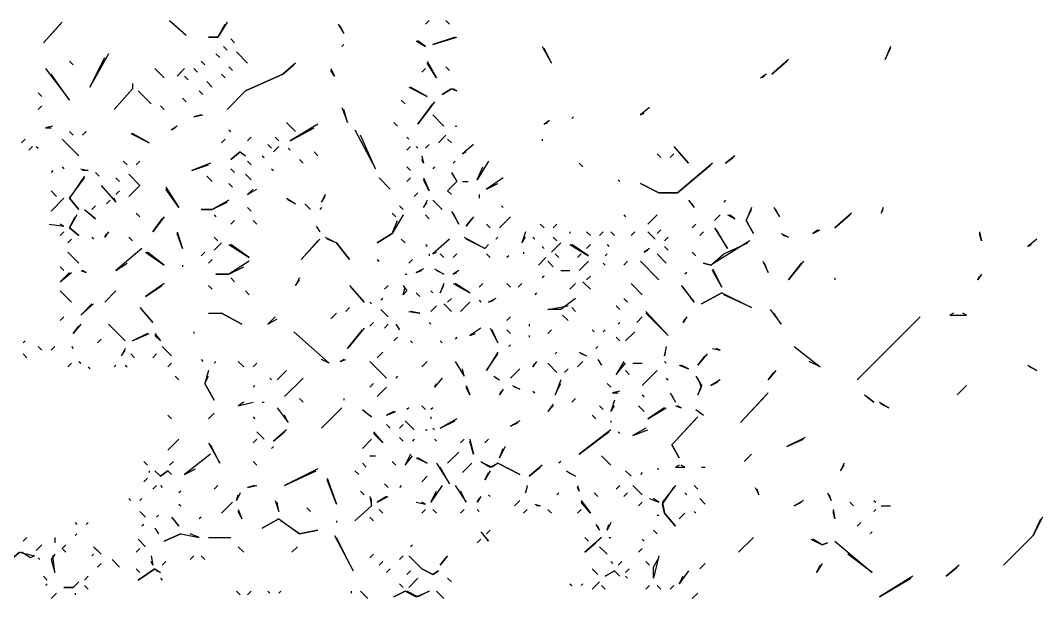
# Model space of a CAD drawing. Extents: x 1 to 2775, y -31 to 2075.
# Drawn here: x 2497.2 to 2589.2, y 1575.8 to 1627.8 of the extents above; entities that cross this region are included whole.
import ezdxf

# ---------------------------------------------------------------- set-up
doc = ezdxf.new("R2010")
doc.units = 0
doc.layers.add('LINEWORK', color=4, linetype='CONTINUOUS')

msp = doc.modelspace()

# ---------------------------------------------------------------- linework, layer by layer
at = {"layer": 'LINEWORK'}
for points in [[(2501, 1627.6667), (2499.3333, 1625.8333), (2500.8333, 1627.5)], [(2510.6667, 1627.8333), (2512.1667, 1626.5), (2510.8333, 1627.6667)], [(2515.8333, 1627.6667), (2515, 1626.3333), (2514.1667, 1626.3333), (2515, 1626.3333), (2515.6667, 1627.5)], [(2525.8333, 1627.5), (2526.3333, 1626.6667), (2526, 1627.3333)], [(2534, 1627.8333), (2533.6667, 1627.5)], [(2535.5, 1627.8333), (2535.8333, 1627.5)], [(2516.1667, 1626.1667), (2516.5, 1625.8333)], [(2536.3333, 1626.3333), (2534.3333, 1625.6667), (2536.5, 1626.3333)], [(2515.5, 1625.5), (2515.8333, 1625.1667)], [(2526.3333, 1625.6667), (2526.1667, 1625.5)], [(2532.8333, 1626), (2533.6667, 1625.5), (2533, 1626)], [(2544.1667, 1625.5), (2545, 1624), (2544.3333, 1625.3333)], [(2575.5, 1625.5), (2575, 1624.3333), (2575.5, 1625.3333)], [(2505.1667, 1624.8333), (2503.5, 1621.8333), (2504.8333, 1624.5)], [(2514.8333, 1624.8333), (2515.1667, 1624.5)], [(2516.6667, 1625), (2517.6667, 1624)], [(2566.3333, 1624.3333), (2564.8333, 1623), (2566.1667, 1624.1667)], [(2499.5, 1623.5), (2501.6667, 1620.6667), (2500, 1623)], [(2501.6667, 1624.1667), (2502, 1623.8333)], [(2509.3333, 1623.5), (2510.1667, 1622.6667)], [(2512, 1623.5), (2511.3333, 1622.8333), (2511.8333, 1623.3333)], [(2512.8333, 1623.5), (2513.1667, 1623.1667)], [(2513.5, 1624.1667), (2513.8333, 1623.8333)], [(2522, 1624), (2520.8333, 1623), (2517.5, 1621.5), (2515.8333, 1619.8333), (2517.5, 1621.5), (2520.8333, 1623), (2521.8333, 1623.8333)], [(2516, 1623.6667), (2516.3333, 1623.3333)], [(2525.1667, 1623.5), (2525.5, 1622.8333), (2525.1667, 1623.3333)], [(2533.6667, 1623.5), (2533.3333, 1623.1667)], [(2533.8333, 1624.1667), (2534.6667, 1622.6667), (2533.8333, 1624)], [(2535.5, 1623.6667), (2535.8333, 1623.3333)], [(2512, 1622.8333), (2512.3333, 1622.5)], [(2514, 1622.3333), (2514.5, 1621.8333)], [(2515.3333, 1623), (2515.6667, 1622.6667)], [(2564.3333, 1623), (2563.8333, 1622.6667), (2564.1667, 1622.8333)], [(2507.3333, 1622.1667), (2507.3333, 1621.6667), (2505.6667, 1619.8333), (2507.3333, 1621.6667)], [(2507.8333, 1621.5), (2509, 1620.3333)], [(2513.3333, 1621.5), (2513.6667, 1621.1667)], [(2532.1667, 1621.8333), (2533.8333, 1621), (2532.3333, 1621.8333)], [(2536, 1621.6667), (2535.1667, 1621.1667), (2536, 1621.6667), (2536.5, 1621.5), (2536.1667, 1621.6667)], [(2498.8333, 1621.3333), (2499.1667, 1621)], [(2511.8333, 1620.8333), (2512.1667, 1620.5)], [(2531.5, 1620.6667), (2531.8333, 1620.3333)], [(2534.5, 1620.5), (2533, 1618.5), (2534.3333, 1620.3333)], [(2499.1667, 1620.1667), (2498.8333, 1619.8333)], [(2509.8333, 1620.1667), (2510.1667, 1619.8333)], [(2526.1667, 1620), (2526.6667, 1618.6667), (2526.3333, 1619.8333)], [(2553.8333, 1620), (2553, 1619.3333), (2553.3333, 1619.5)], [(2513.5, 1619.3333), (2512.8333, 1619.1667), (2513.6667, 1619.3333)], [(2521.1667, 1618.6667), (2522, 1617.8333)], [(2530.8333, 1618.6667), (2531.1667, 1618.3333)], [(2534.3333, 1619.3333), (2535.3333, 1618.3333)], [(2544.8333, 1618.8333), (2544.3333, 1618.5), (2544.6667, 1618.6667)], [(2547, 1619.1667), (2546.8333, 1619)], [(2500.1667, 1618.3333), (2499.5, 1618.1667), (2500, 1618.1667)], [(2501.6667, 1617.8333), (2502, 1617.5)], [(2503.1667, 1617.8333), (2502.8333, 1617.5)], [(2511.3333, 1618.3333), (2510.8333, 1618), (2511.1667, 1618.1667)], [(2516, 1618), (2516.1667, 1617.8333)], [(2524, 1618.5), (2521.5, 1617), (2523.6667, 1618.1667)], [(2527.3333, 1618), (2529.1667, 1614.5), (2527.8333, 1617.5)], [(2536.3333, 1618.3333), (2536.5, 1618.3333)], [(2497.6667, 1617.1667), (2497.3333, 1616.8333)], [(2501, 1617.1667), (2502.5, 1615.6667)], [(2507.1667, 1617.6667), (2508.8333, 1616.8333), (2507.3333, 1617.6667)], [(2515.6667, 1617.1667), (2515.3333, 1616.8333)], [(2518, 1617.3333), (2517.6667, 1617)], [(2520.1667, 1617.3333), (2520.5, 1617)], [(2532, 1617.3333), (2532.1667, 1617.1667)], [(2535.5, 1617.5), (2534.8333, 1616.8333)], [(2535.6667, 1617.1667), (2536, 1616.8333)], [(2544.1667, 1617.1667), (2544.1667, 1617)], [(2498.3333, 1616.5), (2498, 1616.1667)], [(2498.6667, 1616.5), (2498.8333, 1616.3333)], [(2517, 1616), (2516.1667, 1615.3333), (2517, 1616), (2517.5, 1615.6667), (2517.1667, 1615.8333)], [(2519.5, 1616.6667), (2519.8333, 1616.3333)], [(2520.5, 1616.5), (2520, 1616)], [(2521.3333, 1616.3333), (2521.5, 1616.1667)], [(2523.6667, 1616), (2524, 1615.6667)], [(2532.3333, 1616.5), (2532, 1616.1667)], [(2532.8333, 1616.5), (2533, 1616.3333)], [(2534, 1616.6667), (2533.6667, 1616.3333)], [(2538, 1616.6667), (2537, 1615.8333), (2537.3333, 1616)], [(2556, 1616.5), (2557.3333, 1615), (2556.1667, 1616.3333)], [(2506.5, 1615.1667), (2506.8333, 1614.8333)], [(2508, 1615.1667), (2507.6667, 1614.8333)], [(2514.3333, 1615), (2512.6667, 1614.3333), (2514.1667, 1614.8333)], [(2517.6667, 1615.1667), (2518, 1614.8333)], [(2519, 1615.6667), (2519.1667, 1615.5)], [(2522.3333, 1615.3333), (2522.6667, 1615)], [(2533.3333, 1615.6667), (2533.5, 1615), (2533.3333, 1615.3333)], [(2536.3333, 1615.1667), (2536.1667, 1615)], [(2539.3333, 1615.1667), (2538.3333, 1613.5), (2538.8333, 1614.6667)], [(2547.5, 1615), (2547.8333, 1614.6667)], [(2559.5, 1615), (2556.3333, 1612.3333), (2554.6667, 1612.3333), (2553, 1613.1667), (2554.6667, 1612.3333), (2556.3333, 1612.3333), (2559.3333, 1614.8333)], [(2554.5, 1615.8333), (2554.8333, 1615.5)], [(2556, 1615.8333), (2555.6667, 1615.5)], [(2561.5, 1615.6667), (2560.6667, 1615), (2561.3333, 1615.5)], [(2500.1667, 1614.3333), (2500, 1614.1667)], [(2501, 1614.6667), (2501.1667, 1614.5)], [(2502.6667, 1614.5), (2503.3333, 1614.3333), (2502.8333, 1614.3333)], [(2504, 1614.1667), (2504.3333, 1613.8333)], [(2516.1667, 1614.5), (2516.5, 1614.1667)], [(2519.8333, 1614.5), (2520, 1614.3333)], [(2532, 1614.6667), (2532.3333, 1614.3333)], [(2534.5, 1614.6667), (2534.3333, 1614.5)], [(2536, 1614.1667), (2536.5, 1613.3333), (2535.6667, 1612.5), (2536, 1612.1667), (2535.6667, 1612.5), (2536.5, 1613.3333), (2536.1667, 1614)], [(2503, 1613.8333), (2501.6667, 1611.8333), (2502.5, 1610.8333), (2501.6667, 1611.8333), (2503, 1613.6667)], [(2505.8333, 1613.6667), (2506.1667, 1613.3333)], [(2507, 1614), (2508, 1613), (2507, 1612), (2508, 1613)], [(2514, 1613.8333), (2514.5, 1613.3333)], [(2516, 1613.1667), (2516.3333, 1612.8333)], [(2517.5, 1614), (2518, 1613.5)], [(2529.5, 1613.6667), (2530.5, 1612.6667)], [(2532.3333, 1613.6667), (2532, 1613.3333)], [(2533.5, 1613.6667), (2534, 1612.5), (2533.5, 1613.5)], [(2537, 1613.3333), (2537.5, 1613.3333)], [(2540.6667, 1613.6667), (2539.1667, 1612.6667), (2540.1667, 1613.1667)], [(2551, 1613.5), (2551.1667, 1613.3333)], [(2500, 1612.5), (2500.5, 1612)], [(2504.5, 1613), (2505.8333, 1611.5), (2505.6667, 1611.8333)], [(2506.1667, 1612.5), (2505.8333, 1612.1667)], [(2510.3333, 1612.8333), (2511.5, 1611), (2510.3333, 1612.6667)], [(2518.1667, 1612.6667), (2517.6667, 1612.1667), (2518.5, 1612.6667)], [(2533, 1612.3333), (2532.6667, 1612)], [(2501.1667, 1611.8333), (2500, 1610.6667)], [(2505.3333, 1611.6667), (2505, 1611.3333)], [(2516, 1611.6667), (2514.5, 1610.8333), (2513.5, 1610.8333), (2514.5, 1610.8333), (2515.8333, 1611.5)], [(2521.1667, 1611.8333), (2522, 1611.3333), (2521.3333, 1611.6667)], [(2522.8333, 1611.3333), (2523.3333, 1610.8333)], [(2524.6667, 1612.1667), (2524.3333, 1611.5), (2524.6667, 1612)], [(2533.8333, 1611.6667), (2533.5, 1611), (2533.8333, 1611.5)], [(2534.3333, 1611.6667), (2535.1667, 1610.8333)], [(2538.5, 1612.1667), (2538.5, 1611.8333)], [(2557.3333, 1611.6667), (2557.8333, 1611), (2557.6667, 1611.3333)], [(2560.6667, 1611.6667), (2560.5, 1611.5)], [(2503, 1610.8333), (2504, 1610), (2503.1667, 1610.6667)], [(2504, 1611.1667), (2503.6667, 1610.8333)], [(2507.6667, 1610.5), (2508, 1610.1667)], [(2517.6667, 1611), (2518, 1610.6667)], [(2524.3333, 1611), (2524.1667, 1610.8333)], [(2530.6667, 1610.5), (2531, 1610.1667)], [(2531.3333, 1611.1667), (2531.6667, 1610.8333)], [(2536, 1610.6667), (2536.6667, 1609.5), (2536.1667, 1610.5)], [(2540.5, 1611.1667), (2540.6667, 1611)], [(2563, 1611), (2562.5, 1609.8333), (2563.1667, 1608.6667), (2562.5, 1609.8333), (2563, 1610.8333)], [(2565, 1611), (2565.5, 1610.1667), (2565.1667, 1610.8333)], [(2572, 1610.5), (2570.5, 1609.1667), (2571.8333, 1610.3333)], [(2574.8333, 1611), (2574.6667, 1610.5), (2574.8333, 1610.8333)], [(2499.8333, 1609.5), (2501.1667, 1609.3333), (2500.8333, 1609.5)], [(2502.3333, 1610.3333), (2501.6667, 1609.1667), (2502.5, 1608.5), (2501.6667, 1609.1667), (2502.1667, 1610.1667)], [(2510.1667, 1610.1667), (2509.1667, 1608.8333), (2510, 1610)], [(2514.6667, 1610.3333), (2514.8333, 1610.1667)], [(2516.5, 1609.8333), (2516.1667, 1609.5)], [(2518.1667, 1609.8333), (2518.5, 1609.5)], [(2531.6667, 1610.3333), (2530.6667, 1608.6667), (2529.3333, 1607.8333), (2530.6667, 1608.6667), (2531.1667, 1609.8333)], [(2533.6667, 1610.3333), (2534, 1610)], [(2538, 1610.1667), (2537.3333, 1609.3333), (2537.8333, 1610)], [(2539.1667, 1609.5), (2539.5, 1609.1667)], [(2541.3333, 1610.1667), (2540.3333, 1609.1667)], [(2544, 1609.5), (2544.3333, 1609.1667)], [(2545.5, 1609.5), (2545.1667, 1609.1667)], [(2551.5, 1610.3333), (2551.6667, 1610.1667)], [(2554.5, 1610.3333), (2553.6667, 1609.5)], [(2558, 1609.5), (2557.6667, 1609.1667)], [(2560.1667, 1610.3333), (2559.6667, 1609.8333)], [(2560.8333, 1610.3333), (2561.5, 1610), (2561, 1610.3333)], [(2501.1667, 1608.8333), (2500.8333, 1608.5)], [(2505.1667, 1608.8333), (2504.8333, 1608.3333), (2505, 1608.6667)], [(2511.3333, 1608.8333), (2511.8333, 1607.3333), (2511.3333, 1608.6667)], [(2523.8333, 1609.3333), (2524.1667, 1608.8333), (2524, 1609.1667)], [(2542.6667, 1608.8333), (2542.3333, 1607.8333), (2542.6667, 1608.3333)], [(2546.6667, 1608.8333), (2546.6667, 1608.6667)], [(2548.1667, 1608.8333), (2548.5, 1608.5)], [(2549.6667, 1608.8333), (2549.3333, 1608.5)], [(2550.3333, 1608.8333), (2550.6667, 1608.5)], [(2552.5, 1608.8333), (2552.1667, 1608.5)], [(2553.6667, 1608.8333), (2554.3333, 1608.1667)], [(2554.8333, 1609), (2554.5, 1608.6667)], [(2558.6667, 1608.8333), (2558.3333, 1608.5)], [(2559.6667, 1609.1667), (2560.8333, 1607.3333), (2559.8333, 1609)], [(2565.6667, 1608.6667), (2566.3333, 1608.3333), (2565.8333, 1608.5)], [(2569, 1609), (2568.5, 1608.6667), (2569.1667, 1609)], [(2583.5, 1608.8333), (2583.6667, 1608), (2583.5, 1608.6667)], [(2501.8333, 1608.1667), (2501.5, 1607.8333)], [(2503.6667, 1608.3333), (2503.8333, 1608.1667)], [(2507, 1608.3333), (2507.3333, 1608)], [(2514.6667, 1608.3333), (2515, 1608)], [(2515.3333, 1607.8333), (2514.6667, 1607.1667)], [(2516, 1607.6667), (2517.8333, 1606.5), (2516.1667, 1607.6667)], [(2524.1667, 1608.1667), (2522.5, 1606.3333), (2524, 1608)], [(2524.6667, 1608.3333), (2525.6667, 1607.8333), (2526.8333, 1606.3333), (2525.6667, 1607.8333), (2524.8333, 1608.1667)], [(2531.5, 1608.1667), (2531.8333, 1607.8333)], [(2533.6667, 1607.6667), (2533.8333, 1607.5)], [(2535.8333, 1608.1667), (2534.3333, 1606.8333), (2534.6667, 1607)], [(2537.1667, 1608.3333), (2539, 1607.3333), (2539.3333, 1607.6667), (2539, 1607.3333), (2537.3333, 1608.1667)], [(2540.1667, 1608.3333), (2540, 1608.1667)], [(2543.3333, 1608.3333), (2543.5, 1608.1667)], [(2545.8333, 1607.8333), (2545, 1607)], [(2545.1667, 1608.3333), (2545.5, 1608)], [(2546.6667, 1607.6667), (2548.3333, 1606.6667), (2546.8333, 1607.6667)], [(2548.5, 1607.6667), (2548.1667, 1607.3333)], [(2550, 1607.6667), (2550.1667, 1607.5)], [(2555.5, 1608.3333), (2555.1667, 1608)], [(2562.8333, 1608), (2559.3333, 1605.8333), (2558.6667, 1606), (2559.3333, 1605.8333), (2560.5, 1606.8333), (2562.6667, 1607.8333)], [(2588.6667, 1608.1667), (2587.8333, 1607.5), (2588.1667, 1607.6667)], [(2501.5, 1607), (2502.5, 1606)], [(2508.1667, 1607.3333), (2505.8333, 1605.3333), (2506.8333, 1606)], [(2508.5, 1607), (2510.1667, 1605.8333), (2508.6667, 1607)], [(2513.8333, 1607), (2513.5, 1606.6667)], [(2534, 1606.8333), (2534, 1606.6667)], [(2535, 1606.8333), (2535.3333, 1606.5)], [(2536.5, 1606.8333), (2536.1667, 1606.5)], [(2539.1667, 1606.8333), (2539.5, 1606.5)], [(2542.5, 1607), (2542.5, 1606.8333)], [(2544.1667, 1607.5), (2544.3333, 1607.3333)], [(2545.3333, 1606.8333), (2545.6667, 1606.5)], [(2547.6667, 1606.8333), (2547.3333, 1606.5)], [(2550, 1606.8333), (2549.8333, 1606.6667)], [(2553.8333, 1607.3333), (2553.3333, 1607), (2553.6667, 1607.1667)], [(2554.5, 1606.8333), (2555.3333, 1606)], [(2555.1667, 1607.5), (2555.5, 1607.1667)], [(2557.6667, 1607), (2558, 1606.6667)], [(2511.8333, 1605.8333), (2511.8333, 1605.6667)], [(2514.5, 1606.3333), (2514.1667, 1606)], [(2517.8333, 1606.1667), (2516, 1605), (2514.8333, 1605), (2516, 1605), (2517.3333, 1605.6667)], [(2529.3333, 1606.3333), (2529.5, 1606.1667)], [(2532.5, 1606.3333), (2532.1667, 1606)], [(2541.1667, 1606.6667), (2541, 1606.5)], [(2544.5, 1606.5), (2543.8333, 1605.8333)], [(2544.6667, 1606.1667), (2545.1667, 1605.6667)], [(2548.3333, 1606.1667), (2547.5, 1605.3333)], [(2549.6667, 1606), (2549.8333, 1605.8333)], [(2551.8333, 1606.1667), (2551.5, 1605.8333)], [(2553, 1606.1667), (2554.6667, 1604.5)], [(2564, 1606.1667), (2564.5, 1605.1667), (2564.1667, 1606)], [(2567.6667, 1606.1667), (2566.3333, 1604.5), (2567.5, 1606)], [(2500.8333, 1605.6667), (2501.1667, 1605.3333)], [(2501.6667, 1605.1667), (2500.8333, 1604.3333), (2501.8333, 1605.1667)], [(2502.6667, 1605.3333), (2503.1667, 1605.1667), (2502.8333, 1605.3333)], [(2531.8333, 1605), (2532, 1605)], [(2533.5, 1605.5), (2532.8333, 1605.1667), (2533.3333, 1605.3333)], [(2534.5, 1605.5), (2535.3333, 1605), (2534.6667, 1605.3333)], [(2536.6667, 1605.3333), (2536.1667, 1605), (2536.5, 1605.1667)], [(2545.8333, 1605.3333), (2546.6667, 1605.3333)], [(2557.1667, 1605.1667), (2557, 1605)], [(2559.5, 1605.5), (2560.3333, 1603.8333), (2559.5, 1605.3333)], [(2583.6667, 1605), (2583.3333, 1604.5), (2583.5, 1604.8333)], [(2510.1667, 1604.1667), (2508.5, 1603), (2510, 1604)], [(2514.1667, 1604), (2514.5, 1603.6667)], [(2516.1667, 1604.6667), (2516.5, 1604.3333)], [(2522.3333, 1604.6667), (2522, 1604), (2522.3333, 1604.5)], [(2526.8333, 1604), (2528.1667, 1602.5), (2527, 1603.8333)], [(2530.3333, 1604), (2530, 1603.6667)], [(2531.6667, 1604), (2532, 1603.5), (2531.6667, 1603.1667), (2531.8333, 1603.8333)], [(2535.3333, 1604.1667), (2535, 1603.3333), (2535.3333, 1604)], [(2536.1667, 1604.1667), (2537.6667, 1603.3333), (2536.3333, 1604.1667)], [(2538.8333, 1604.1667), (2538.5, 1603.8333)], [(2541, 1604.1667), (2541.3333, 1603.8333)], [(2542.3333, 1604.1667), (2542, 1603.8333)], [(2544.3333, 1604.8333), (2544.1667, 1604.6667)], [(2547.1667, 1604.1667), (2546.6667, 1603.6667)], [(2547.8333, 1604.3333), (2548.5, 1603.6667)], [(2548.5, 1604.8333), (2548.1667, 1604.5)], [(2552.1667, 1604.1667), (2553.1667, 1603.1667)], [(2556.6667, 1604), (2557.8333, 1602.5), (2556.8333, 1603.8333)], [(2570.5, 1604.6667), (2570.5, 1604.5)], [(2500.8333, 1603.5), (2501.8333, 1602.5)], [(2505.8333, 1603.5), (2504.8333, 1602.5)], [(2517.5, 1603.5), (2517.8333, 1603.1667)], [(2532.8333, 1603.3333), (2533.1667, 1603)], [(2534.1667, 1603.5), (2534.3333, 1603.3333)], [(2543.6667, 1603.3333), (2543.5, 1603.1667)], [(2560.3333, 1603.3333), (2558.5, 1602.3333), (2560.3333, 1603.3333), (2563, 1602), (2560.5, 1603.1667)], [(2503.6667, 1602.3333), (2502.6667, 1601.3333), (2503.8333, 1602.3333)], [(2528.6667, 1602.5), (2528.8333, 1602.3333)], [(2529.8333, 1602.8333), (2529.6667, 1602.6667)], [(2534.6667, 1602.1667), (2534.1667, 1601.6667)], [(2535.3333, 1602.3333), (2536, 1601.6667)], [(2536, 1602.8333), (2535.6667, 1602.5)], [(2537.6667, 1602.5), (2536.8333, 1601.6667)], [(2538.5, 1602.6667), (2538.6667, 1602.5)], [(2540, 1602.8333), (2539.3333, 1602.5), (2539.8333, 1602.6667)], [(2547.1667, 1602.8333), (2545.8333, 1601.8333), (2544.6667, 1601.8333), (2546.5, 1602.1667)], [(2550.8333, 1602.1667), (2551.1667, 1601.8333)], [(2551.5, 1602.8333), (2551.8333, 1602.5)], [(2508, 1602), (2509.1667, 1600.6667), (2508.1667, 1601.8333)], [(2514.1667, 1601.5), (2515.3333, 1601.5), (2517.1667, 1600.5), (2515.3333, 1601.5)], [(2525.6667, 1601.5), (2525.1667, 1601)], [(2526.8333, 1602), (2526.5, 1601.6667)], [(2529.6667, 1601.8333), (2530.3333, 1601.1667)], [(2532.1667, 1601.6667), (2533.1667, 1601.5), (2532.3333, 1601.6667)], [(2546, 1601.3333), (2546.5, 1600.8333)], [(2546.8333, 1602), (2547.1667, 1601.6667)], [(2553.5, 1601.6667), (2555.5, 1599.5), (2553.5, 1601.5)], [(2564.6667, 1601.8333), (2565.6667, 1600.5), (2565, 1601.5)], [(2581.1667, 1601.5), (2580.8333, 1601.3333), (2582.3333, 1601.3333), (2582, 1601.5)], [(2501.1667, 1601.1667), (2500.8333, 1600.8333)], [(2502.6667, 1600.5), (2502, 1599.6667), (2502.5, 1600.3333)], [(2505.1667, 1600.5), (2506.6667, 1599)], [(2520.1667, 1601.1667), (2519.5, 1600.5), (2520.3333, 1601)], [(2529, 1600.6667), (2528.6667, 1600.3333)], [(2530.3333, 1600.5), (2530, 1600.1667)], [(2531, 1600.5), (2531.3333, 1600), (2531.1667, 1600.3333)], [(2534, 1600.6667), (2534.1667, 1600.5)], [(2541.3333, 1601.1667), (2541, 1600.8333)], [(2543, 1600.5), (2543, 1600.3333)], [(2551.1667, 1600.6667), (2551, 1600.5)], [(2553.1667, 1601.1667), (2552.6667, 1600.6667)], [(2557.1667, 1601.1667), (2556.8333, 1600.6667), (2557, 1601)], [(2578.1667, 1601.1667), (2572.5, 1595.5)], [(2508.6667, 1599.6667), (2507.3333, 1599), (2508.8333, 1599.6667)], [(2509.3333, 1599.6667), (2509.8333, 1599), (2509.3333, 1599.5)], [(2512.8333, 1599.8333), (2512.8333, 1599.6667)], [(2521.8333, 1599.8333), (2525, 1597), (2524.3333, 1597.3333)], [(2528.1667, 1600.1667), (2526.6667, 1598.3333), (2528, 1600)], [(2538.6667, 1600.1667), (2537.6667, 1599.5), (2538.1667, 1599.6667)], [(2539.5, 1600.1667), (2540.1667, 1598.8333), (2539.6667, 1600)], [(2541, 1600), (2541.3333, 1599.6667)], [(2543, 1599.5), (2543, 1599.3333)], [(2545, 1600), (2544.6667, 1599.6667)], [(2548.6667, 1600), (2548.8333, 1599.8333)], [(2549.8333, 1600), (2549.6667, 1599.8333)], [(2552.5, 1599.8333), (2551.6667, 1599)], [(2497.6667, 1599), (2497.5, 1598.8333)], [(2498.8333, 1598.5), (2499.1667, 1598.1667)], [(2500.3333, 1598.5), (2500, 1598.1667)], [(2501.8333, 1598.5), (2502, 1598.3333)], [(2504.5, 1599.1667), (2504.1667, 1598.8333)], [(2510, 1598.5), (2510.8333, 1597.6667)], [(2531.1667, 1599.3333), (2530.8333, 1599)], [(2532.3333, 1599), (2532.5, 1598.8333)], [(2535, 1599), (2535.1667, 1598.8333)], [(2536.5, 1599.3333), (2536.3333, 1599.1667)], [(2541.3333, 1598.6667), (2541.1667, 1598.5)], [(2549.1667, 1598.5), (2549, 1598.3333)], [(2550.8333, 1599.3333), (2551.1667, 1599)], [(2555.3333, 1598.5), (2555.1667, 1597.6667), (2555.3333, 1598.3333)], [(2566.8333, 1598.5), (2569.1667, 1596.6667), (2568.1667, 1597.1667)], [(2497.5, 1597.8333), (2497.8333, 1597.5)], [(2506.6667, 1598.3333), (2506.3333, 1597.6667), (2506.6667, 1598.1667)], [(2507.1667, 1597.8333), (2507.5, 1597.5)], [(2509.5, 1597.8333), (2509.1667, 1597.5)], [(2529.8333, 1598), (2529.3333, 1597.5)], [(2540.1667, 1598), (2539.1667, 1596.3333), (2540.1667, 1597.8333)], [(2545.5, 1598), (2545.3333, 1597.8333)], [(2547.5, 1598), (2548.1667, 1597.6667), (2547.6667, 1597.8333)], [(2559, 1597.8333), (2558.1667, 1596.8333), (2558.8333, 1597.6667)], [(2559.5, 1598.3333), (2560.1667, 1598.1667), (2559.8333, 1598.3333)], [(2501.8333, 1597), (2501.5, 1596.6667)], [(2502.5, 1597.1667), (2502.6667, 1597)], [(2503.3333, 1596.6667), (2503.5, 1596.5)], [(2505.8333, 1596.8333), (2505.6667, 1596.6667)], [(2506.6667, 1596.8333), (2506.8333, 1596.6667)], [(2510.8333, 1597), (2510.5, 1596.6667)], [(2513.5, 1597.3333), (2513.6667, 1597.1667)], [(2514.8333, 1597.1667), (2514.6667, 1597)], [(2516.8333, 1597.1667), (2517.3333, 1596.6667)], [(2518.5, 1597), (2518.1667, 1596.6667)], [(2526.3333, 1597.3333), (2526, 1597.1667), (2526.5, 1597.3333)], [(2528.6667, 1597.1667), (2530.1667, 1595.6667)], [(2533.8333, 1597.1667), (2533.3333, 1596.6667)], [(2536.3333, 1597.1667), (2537.1667, 1595.8333), (2537, 1596.5)], [(2543.6667, 1597.1667), (2543.3333, 1596.6667), (2543.5, 1597)], [(2544.6667, 1597), (2545.5, 1596.1667)], [(2547.8333, 1597.1667), (2547.3333, 1596.6667)], [(2549.1667, 1597.3333), (2549.5, 1596.8333), (2549.3333, 1597.1667)], [(2551.5, 1597.1667), (2550.8333, 1596), (2551.6667, 1597)], [(2552.3333, 1597), (2553.1667, 1597)], [(2555.1667, 1597.1667), (2555.3333, 1597)], [(2556.5, 1596.8333), (2557.3333, 1596.5), (2556.6667, 1596.8333)], [(2587.8333, 1596.8333), (2588.6667, 1596.3333), (2588, 1596.6667)], [(2511.1667, 1595.8333), (2511.5, 1595.5)], [(2514.1667, 1596.3333), (2513.8333, 1595.1667), (2514.6667, 1593.6667), (2513.8333, 1595.1667), (2514.1667, 1595.8333)], [(2521.1667, 1596.3333), (2520.3333, 1595.5)], [(2531.1667, 1595.8333), (2531, 1595.6667)], [(2539.8333, 1595.8333), (2540.3333, 1595.5), (2540, 1595.6667)], [(2542.1667, 1596.5), (2541.3333, 1595.6667)], [(2546.5, 1596.5), (2546.1667, 1596.1667)], [(2551.6667, 1596.3333), (2552, 1596)], [(2554.5, 1596.3333), (2553.1667, 1595)], [(2558, 1595.8333), (2558.5, 1595), (2558.1667, 1594.1667), (2558.5, 1594.8333), (2558.1667, 1595.6667)], [(2565.1667, 1596.3333), (2564.5, 1595.5), (2565, 1596.1667)], [(2518.3333, 1595), (2518.1667, 1594.8333)], [(2519.6667, 1595.6667), (2519.8333, 1595.5)], [(2522.6667, 1595.6667), (2521, 1594)], [(2529, 1595.1667), (2528.6667, 1594.8333)], [(2530.1667, 1594.8333), (2529.3333, 1594)], [(2535.1667, 1595.6667), (2534.5, 1594.8333), (2534.6667, 1595.1667)], [(2537.3333, 1595), (2537.6667, 1594.1667), (2537.3333, 1594.8333)], [(2541.5, 1595), (2542.1667, 1594.6667), (2541.6667, 1594.8333)], [(2545.8333, 1595.5), (2545.3333, 1594.1667), (2545.8333, 1595.1667)], [(2550, 1595.1667), (2550.3333, 1594.8333)], [(2555.3333, 1595.6667), (2555.5, 1595.5)], [(2560.1667, 1595.5), (2559.3333, 1595), (2560, 1595.3333)], [(2582.3333, 1595), (2581.5, 1594.1667)], [(2540.6667, 1594.6667), (2540.3333, 1594.1667), (2540.5, 1594.5)], [(2543.3333, 1594.5), (2543.5, 1594.3333)], [(2551.1667, 1594.5), (2550.5, 1594.3333), (2551, 1594.3333)], [(2553.1667, 1594.1667), (2553.3333, 1594)], [(2555.6667, 1594.3333), (2556.1667, 1593.5), (2555.8333, 1594.1667)], [(2564.5, 1594.3333), (2562, 1591.6667), (2564.3333, 1594.1667)], [(2573.1667, 1594.1667), (2574, 1593.5), (2573.3333, 1594)], [(2517.3333, 1593.5), (2516.8333, 1593.1667), (2518.1667, 1593.5)], [(2519, 1593.5), (2519.1667, 1593.5)], [(2520.3333, 1593), (2521.3333, 1591.6667), (2521, 1592.3333)], [(2522.3333, 1593.8333), (2522.6667, 1593.5)], [(2526.1667, 1593), (2524.3333, 1591.1667)], [(2526.3333, 1593.8333), (2526.3333, 1593.6667)], [(2532.1667, 1593), (2532, 1592.8333)], [(2533.3333, 1593.1667), (2533.6667, 1592.8333)], [(2534.3333, 1593), (2534.1667, 1592.8333)], [(2545.1667, 1593.3333), (2544.6667, 1592.6667), (2545.1667, 1593.1667)], [(2547.1667, 1593.8333), (2546.8333, 1593.5)], [(2549.3333, 1593.1667), (2549.6667, 1592.8333)], [(2550.6667, 1593.6667), (2550.3333, 1592.6667), (2550.6667, 1593.1667)], [(2552.8333, 1593.1667), (2553.3333, 1592.6667)], [(2555.1667, 1593), (2553.6667, 1592), (2555.3333, 1593)], [(2556.1667, 1593.1667), (2556.6667, 1593), (2556.3333, 1593.1667)], [(2574.5, 1593.5), (2575.3333, 1593), (2574.6667, 1593.3333)], [(2510.5, 1592.3333), (2510.8333, 1592)], [(2514.6667, 1592.5), (2514.1667, 1592)], [(2518.1667, 1592.1667), (2518.3333, 1592)], [(2528, 1592.8333), (2528.8333, 1592.1667), (2528.1667, 1592.6667)], [(2530.8333, 1592.6667), (2530.1667, 1592.3333), (2531, 1592.6667)], [(2534.1667, 1592.1667), (2534.1667, 1592)], [(2536.5, 1592), (2535, 1591.1667), (2536.3333, 1591.8333)], [(2548.6667, 1592.3333), (2549, 1592)], [(2558.1667, 1592.1667), (2555.8333, 1589.6667), (2556.5, 1588.5), (2555.8333, 1589.6667), (2558, 1592)], [(2558, 1592.8333), (2558.6667, 1592.3333), (2558.3333, 1592.5)], [(2530.1667, 1591.5), (2530.5, 1591.1667)], [(2531.6667, 1591.5), (2531.3333, 1591.1667)], [(2531.8333, 1591.8333), (2532.6667, 1591)], [(2534.3333, 1591.1667), (2534.5, 1591)], [(2542.1667, 1591.8333), (2541.3333, 1591.3333), (2542, 1591.6667)], [(2550.3333, 1591.8333), (2550.3333, 1591.6667)], [(2553.5, 1591.1667), (2552.3333, 1590.5), (2553.6667, 1591)], [(2511.5, 1590.1667), (2510.5, 1589.1667)], [(2518.5, 1590.1667), (2518.1667, 1589.8333)], [(2518.5, 1590.8333), (2519.1667, 1590.1667), (2518.6667, 1590.6667)], [(2521.1667, 1591), (2520, 1590), (2521, 1590.8333)], [(2528.8333, 1590.1667), (2528, 1589.3333)], [(2529, 1590.8333), (2529.8333, 1589.8333), (2529, 1590.6667)], [(2531.3333, 1590.3333), (2531.6667, 1590)], [(2532.6667, 1590.1667), (2532.5, 1590)], [(2533.6667, 1591), (2533.8333, 1591)], [(2534.5, 1590.1667), (2534.6667, 1590)], [(2537.1667, 1590.1667), (2536.8333, 1589.8333)], [(2537.6667, 1590.1667), (2538, 1588.8333), (2537.6667, 1590)], [(2539.3333, 1590.1667), (2539, 1589.8333)], [(2550.3333, 1591), (2547.5, 1588.8333), (2550.1667, 1590.8333)], [(2551, 1590.8333), (2551.1667, 1590.6667)], [(2567.8333, 1590.3333), (2566.1667, 1589.5), (2567.6667, 1590.1667)], [(2514.1667, 1589.8333), (2515.1667, 1588), (2514.3333, 1589.6667)], [(2520, 1589.5), (2519.8333, 1589.3333)], [(2540.8333, 1589.5), (2540.3333, 1588.5), (2540.6667, 1589.3333)], [(2514.3333, 1588.8333), (2512, 1587), (2513, 1587.5)], [(2528.6667, 1588.6667), (2529.1667, 1588.6667)], [(2532.3333, 1588.8333), (2531.8333, 1587.8333), (2532.5, 1588.6667)], [(2532.8333, 1588.5), (2533.8333, 1588), (2533, 1588.5)], [(2536.6667, 1589), (2535.6667, 1588)], [(2549.5, 1588.6667), (2550.3333, 1587.8333)], [(2563, 1588.8333), (2562.3333, 1588.1667)], [(2508.3333, 1588.1667), (2508.6667, 1587.8333)], [(2511, 1588.1667), (2510.6667, 1587.8333)], [(2518.1667, 1588.1667), (2518.5, 1587.8333)], [(2524, 1587.5), (2521, 1586), (2523.8333, 1587.3333)], [(2528, 1588), (2528.3333, 1587.6667)], [(2530.6667, 1588.1667), (2531, 1587.8333)], [(2534.6667, 1588), (2535.8333, 1586.1667), (2535, 1587.6667)], [(2537.8333, 1588), (2537, 1587.1667)], [(2538.6667, 1588.1667), (2539.5, 1587.6667), (2540.1667, 1588), (2542.1667, 1587), (2540.1667, 1588), (2539.6667, 1587.6667), (2538.8333, 1588)], [(2544.1667, 1587.8333), (2543, 1586.8333), (2544, 1587.6667)], [(2545.8333, 1588.1667), (2545.6667, 1588)], [(2554.5, 1587.5), (2554.6667, 1587.5)], [(2556.5, 1587.8333), (2556.1667, 1587.6667), (2557, 1587.6667), (2556.6667, 1587.8333)], [(2558.5, 1587.6667), (2558.8333, 1587.6667)], [(2571.3333, 1588), (2571, 1587.3333), (2571.3333, 1587.8333)], [(2508.6667, 1586.6667), (2508.3333, 1586.3333)], [(2508.8333, 1587.3333), (2508.8333, 1587.1667)], [(2509.3333, 1587.3333), (2509.8333, 1586.8333), (2510.5, 1587.3333), (2510.8333, 1587), (2510.5, 1587.3333), (2509.8333, 1586.8333)], [(2524.8333, 1586.6667), (2525.6667, 1584.3333), (2524.8333, 1586.5)], [(2527.3333, 1587.3333), (2527.6667, 1587)], [(2533.8333, 1586.8333), (2533.3333, 1586.3333)], [(2539.5, 1587.3333), (2539, 1586.5), (2539.3333, 1587.1667)], [(2546.3333, 1587.3333), (2547.1667, 1586.8333), (2546.5, 1587.1667)], [(2551.6667, 1587.3333), (2552.1667, 1586.8333)], [(2553.1667, 1587.1667), (2553, 1587)], [(2509.5, 1586), (2509.1667, 1585.6667)], [(2509.8333, 1586), (2510, 1585.8333)], [(2515, 1586), (2514.6667, 1585.6667)], [(2518.3333, 1586), (2517.6667, 1585.8333), (2518.5, 1586)], [(2530, 1586.1667), (2530.3333, 1585.8333)], [(2531.5, 1586), (2531.3333, 1585.8333)], [(2535.1667, 1586), (2534.1667, 1584.5), (2534.6667, 1585.5)], [(2536.3333, 1586), (2537.3333, 1584.5), (2536.8333, 1585.5)], [(2542.8333, 1586), (2542.6667, 1585.3333), (2542.8333, 1585.8333)], [(2547.3333, 1586), (2547.5, 1585.5), (2547.3333, 1585.8333)], [(2551.1667, 1586), (2550.8333, 1585.6667)], [(2552.3333, 1586), (2553.1667, 1585.1667)], [(2556.1667, 1586), (2555, 1584.5), (2555.1667, 1583.5), (2556.1667, 1582.3333), (2555.1667, 1583.5), (2555, 1584.3333), (2556, 1585.8333)], [(2557.8333, 1586), (2558.1667, 1585.6667)], [(2563.3333, 1585.8333), (2563.6667, 1585.1667), (2563.5, 1585.6667)], [(2507, 1584.8333), (2507.1667, 1584.6667)], [(2508.1667, 1584.8333), (2508, 1584.6667)], [(2511.6667, 1585.5), (2511.5, 1585.3333)], [(2517, 1585.3333), (2516.6667, 1584.6667), (2516.8333, 1585.1667)], [(2520.1667, 1584.6667), (2520.5, 1583.6667), (2520.3333, 1584.5)], [(2528.6667, 1585), (2528.8333, 1584.1667), (2527.3333, 1582.8333), (2528.8333, 1584.1667), (2528.8333, 1584.8333)], [(2527.8333, 1585.5), (2528.1667, 1585.1667)], [(2530.1667, 1585), (2529.3333, 1584.5), (2530.3333, 1585)], [(2538.6667, 1585), (2538.3333, 1584.5), (2538.5, 1584.8333)], [(2539.3333, 1585.1667), (2539.5, 1585)], [(2542.1667, 1584.6667), (2541.6667, 1584.1667)], [(2545.6667, 1585.3333), (2545.5, 1585.1667)], [(2547.6667, 1584.6667), (2548.5, 1583.5), (2547.6667, 1584.5)], [(2548.8333, 1585.3333), (2549.1667, 1585)], [(2551.8333, 1585.3333), (2551.5, 1585)], [(2553.8333, 1584.8333), (2554.6667, 1584.5), (2554.1667, 1584.8333)], [(2557, 1585.3333), (2557.1667, 1585.1667)], [(2558.3333, 1584.8333), (2558.8333, 1584.3333)], [(2567.6667, 1584.6667), (2566.8333, 1584.1667), (2567.5, 1584.5)], [(2569.8333, 1585.3333), (2570.1667, 1584.6667), (2570, 1585.1667)], [(2574, 1584.6667), (2574.1667, 1584.5)], [(2511.5, 1584.3333), (2511.6667, 1584.1667)], [(2516.3333, 1584.5), (2515.3333, 1583.5)], [(2516.8333, 1583.8333), (2517.1667, 1583), (2516.8333, 1583.6667)], [(2523, 1584), (2523.3333, 1583.6667)], [(2529.5, 1583.8333), (2529.8333, 1583.5)], [(2532.8333, 1584.5), (2533.6667, 1584.3333), (2533.3333, 1584.5)], [(2533.6667, 1583.8333), (2533.3333, 1583.5)], [(2534.3333, 1583.8333), (2534.6667, 1583.5)], [(2537.1667, 1583.8333), (2536.8333, 1583.5)], [(2538.3333, 1583.8333), (2538.5, 1583.6667)], [(2542.8333, 1583.8333), (2542.5, 1583.5)], [(2543.5, 1584.3333), (2544, 1584.1667), (2543.6667, 1584.1667)], [(2544.6667, 1583.8333), (2545, 1583.5)], [(2547.6667, 1583.8333), (2547.3333, 1583.5)], [(2553.1667, 1584.5), (2552.8333, 1584.1667)], [(2570.3333, 1583.8333), (2570.5, 1583), (2570.3333, 1583.6667)], [(2571.8333, 1584.5), (2572.1667, 1584.1667)], [(2574.1667, 1583.8333), (2574, 1583.6667)], [(2574.6667, 1584.1667), (2575.5, 1584.1667)], [(2508, 1583.6667), (2508.5, 1583.1667)], [(2509.6667, 1583.3333), (2509.5, 1583.1667)], [(2510.8333, 1583.1667), (2511.5, 1582.3333), (2511, 1583)], [(2513.5, 1583.1667), (2513.3333, 1583)], [(2520.5, 1583), (2519, 1582.1667), (2520.5, 1583), (2522.3333, 1581.6667), (2524, 1582), (2522.3333, 1581.6667), (2520.6667, 1582.8333)], [(2525.6667, 1582.8333), (2525.6667, 1582.6667)], [(2528.6667, 1583.1667), (2529, 1582.8333)], [(2554.5, 1583.3333), (2554.6667, 1583.3333)], [(2557, 1583.5), (2556.5, 1583)], [(2557.8333, 1583.6667), (2558, 1583.5)], [(2589.1667, 1583.1667), (2588.3333, 1581.5), (2585.6667, 1578.8333), (2588.3333, 1581.5), (2589, 1583)], [(2502.1667, 1582.6667), (2502.3333, 1582.5)], [(2503.3333, 1582.6667), (2503.1667, 1582.5)], [(2508.3333, 1582.5), (2508.1667, 1582.3333)], [(2509.3333, 1582.1667), (2509.6667, 1581.6667), (2509.5, 1582)], [(2539.5, 1582), (2539.1667, 1581.6667)], [(2549, 1582.5), (2549.3333, 1582), (2549.1667, 1582.3333)], [(2550.3333, 1582.6667), (2550, 1582), (2550.1667, 1582.5)], [(2554.1667, 1582), (2554.5, 1581.6667)], [(2572.8333, 1582.6667), (2572.5, 1582.3333)], [(2497.8333, 1581.3333), (2497.5, 1581)], [(2500.3333, 1581.3333), (2500.3333, 1580.8333)], [(2502.3333, 1581.6667), (2502.1667, 1581.5)], [(2507.8333, 1581.1667), (2508.5, 1580.5)], [(2511.6667, 1581.6667), (2510.1667, 1581), (2511.6667, 1581.6667), (2513.3333, 1581.3333), (2512.5, 1581.6667)], [(2514.1667, 1581.3333), (2516.1667, 1581.3333)], [(2525.5, 1581.5), (2527.1667, 1578.3333), (2525.6667, 1581.3333)], [(2538.6667, 1581.1667), (2538.3333, 1580.8333)], [(2538.6667, 1581.8333), (2539.3333, 1581), (2538.8333, 1581.6667)], [(2549.5, 1581.3333), (2548, 1580), (2549, 1580.8333)], [(2548, 1581.3333), (2548.3333, 1581)], [(2550.1667, 1581.3333), (2550.3333, 1581.3333)], [(2553.1667, 1581.1667), (2553.3333, 1581)], [(2563.1667, 1581.3333), (2561.8333, 1580)], [(2568.3333, 1581.1667), (2569.3333, 1580.6667), (2569.8333, 1580.8333), (2569.3333, 1580.6667), (2568.5, 1581.1667)], [(2570.5, 1581), (2573.8333, 1578.1667), (2571.6667, 1579.8333)], [(2573.8333, 1581.8333), (2573.6667, 1581.6667)], [(2499.1667, 1580.6667), (2498.6667, 1580.1667)], [(2501.3333, 1580.6667), (2501, 1580.3333), (2501.3333, 1580), (2501, 1580.3333)], [(2503.8333, 1580.5), (2504.5, 1579.8333), (2504, 1580.3333)], [(2508, 1580.3333), (2507.6667, 1580)], [(2516.8333, 1580.5), (2517.3333, 1580)], [(2522.1667, 1580.5), (2521.6667, 1580)], [(2532.5, 1580.6667), (2532.3333, 1580.5)], [(2549.3333, 1580.5), (2550, 1579.8333)], [(2553.1667, 1580.3333), (2552.8333, 1580)], [(2497.1667, 1580), (2496, 1579), (2497.1667, 1580), (2498.5, 1579.6667), (2498.1667, 1579.5), (2497.3333, 1580)], [(2498.8333, 1579.5), (2499, 1579.3333)], [(2500.3333, 1579.8333), (2500, 1579.3333), (2500.3333, 1578.1667), (2500.1667, 1579.6667)], [(2503.8333, 1579.8333), (2503.6667, 1579.6667)], [(2505.5, 1579.3333), (2506.1667, 1578.6667)], [(2509, 1579.6667), (2509.1667, 1578.8333), (2509, 1579.1667)], [(2510.3333, 1579.1667), (2510, 1578.8333)], [(2512.8333, 1579.6667), (2512.5, 1579.3333)], [(2513.5, 1579.6667), (2513.8333, 1579.3333)], [(2529, 1579.8333), (2528.6667, 1579.5)], [(2529.8333, 1579.1667), (2529.5, 1578.8333)], [(2531.6667, 1579.6667), (2531.3333, 1579.3333)], [(2532.1667, 1579.6667), (2533.3333, 1578.5), (2534.3333, 1578), (2534.8333, 1578.3333), (2534.3333, 1578), (2533.3333, 1578.5)], [(2535.6667, 1579.6667), (2535, 1578.8333), (2535.5, 1579.5)], [(2550.3333, 1579.1667), (2550.5, 1579)], [(2551.3333, 1579.1667), (2551, 1578.8333)], [(2553.5, 1579.1667), (2553.8333, 1578.8333)], [(2554.6667, 1579.6667), (2554.1667, 1577.6667), (2554.1667, 1578.6667), (2554.6667, 1579.5)], [(2504.5, 1579), (2504.1667, 1578.6667)], [(2507.6667, 1578.5), (2508, 1578.1667)], [(2509.3333, 1578.5), (2507.8333, 1577.5), (2509.3333, 1578.5), (2509.8333, 1578.1667), (2509.5, 1578.3333)], [(2530.5, 1578.5), (2530.1667, 1578.1667)], [(2532.3333, 1578.3333), (2532, 1578)], [(2548.6667, 1578.5), (2549.1667, 1578)], [(2550.6667, 1578.3333), (2549.8333, 1577.8333), (2550.6667, 1578.3333), (2551.1667, 1577.8333)], [(2552, 1578.5), (2551.6667, 1578.1667)], [(2557.3333, 1578.3333), (2556.5, 1577.1667), (2556.8333, 1577.8333)], [(2558.8333, 1579), (2558.3333, 1578.5)], [(2569.3333, 1579), (2568.8333, 1578.1667), (2569.1667, 1578.8333)], [(2581.6667, 1578.8333), (2580.5, 1577.8333), (2581.5, 1578.6667)], [(2499.3333, 1577.8333), (2499.6667, 1577.5)], [(2502.5, 1577.3333), (2502, 1576.8333), (2501.1667, 1576.8333), (2502, 1576.8333)], [(2503.3333, 1577.8333), (2503, 1577.5)], [(2509.8333, 1577.6667), (2510, 1577.5)], [(2533, 1577.6667), (2532.1667, 1576.8333)], [(2535.6667, 1577.6667), (2536, 1577.3333)], [(2549.3333, 1577.3333), (2548.6667, 1576.6667)], [(2551.6667, 1577.8333), (2551.8333, 1577.6667)], [(2577.5, 1577.8333), (2574.5, 1576), (2577.3333, 1577.6667)], [(2499.6667, 1577.1667), (2499.5, 1577)], [(2503, 1577), (2503.3333, 1576.6667)], [(2516.6667, 1576.5), (2517, 1576.1667)], [(2518, 1576.5), (2517.6667, 1576.1667)], [(2519.5, 1576.5), (2519.6667, 1576.3333)], [(2520.6667, 1576.5), (2520.5, 1576.3333)], [(2527, 1576.5), (2527, 1576.3333)], [(2527.8333, 1576.5), (2528.5, 1575.8333)], [(2531.8333, 1576.5), (2530.8333, 1576), (2531.8333, 1576.5), (2532.8333, 1576), (2534, 1576.5), (2533, 1576), (2532, 1576.5)], [(2531.3333, 1577.1667), (2531.6667, 1576.8333)], [(2534.6667, 1576.5), (2535.3333, 1575.8333)], [(2546.6667, 1577.1667), (2546.8333, 1577)], [(2547.8333, 1577.1667), (2547.6667, 1577)], [(2549.5, 1577), (2549.8333, 1576.6667)], [(2553.8333, 1577), (2553.5, 1576.6667)], [(2554.5, 1577), (2554.8333, 1576.6667)], [(2556, 1577), (2555.6667, 1576.6667)], [(2500.5, 1576.3333), (2500, 1575.8333)], [(2502.1667, 1576.3333), (2502.1667, 1576.1667)], [(2558.1667, 1576.3333), (2557.6667, 1575.8333)]]:
    msp.add_lwpolyline(points, dxfattribs=at)

doc.saveas('drawing.dxf')
